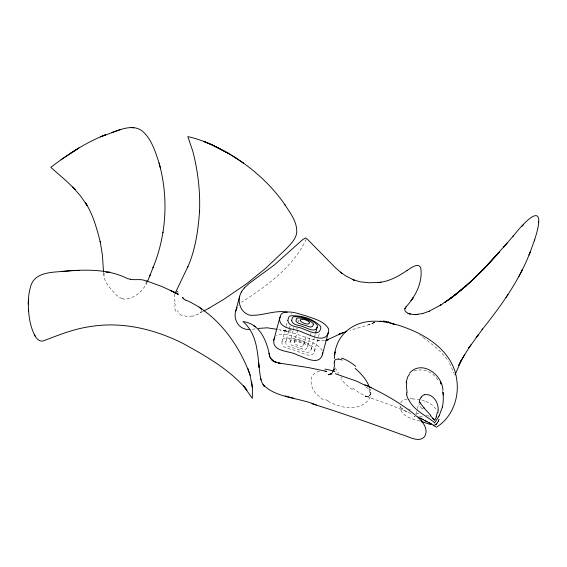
<?xml version="1.0" encoding="UTF-8"?>
<svg xmlns="http://www.w3.org/2000/svg" width="567" height="567" viewBox="0 0 567 567"><rect width="100%" height="100%" fill="white"/><g stroke="black" fill="none" stroke-linecap="round" stroke-linejoin="round"><path stroke-width="0.43" stroke-dasharray="2.83 2.13" d="M122.075 298.618C118.985 297.533 116.504 295.251 114.258 292.941C109.8 287.334 102.74 280.856 104.193 273.244M201.661 310.433C200.846 313.671 196.94 314.642 194.162 315.592M282.019 341.61C280.828 349.066 291.481 348.499 296.024 350.895C301.446 352.22 312.374 359.967 314.713 350.753A4.323 3.771 15 0 0 314.508 348.627C307.321 340.916 294.776 337.478 284.45 338.138A4.203 3.664 15 0 0 282.727 339.619L282.019 341.61L286.016 326.727M285.818 341.759C284.889 347.578 293.196 347.139 296.739 349.01C300.971 350.037 309.497 356.083 311.318 348.896A3.367 2.941 15 0 0 311.163 347.238C305.549 341.221 295.768 338.542 287.71 339.059A3.274 2.863 15 0 0 286.378 340.207L285.818 341.759L289.149 329.356M293.089 330.632L289.978 342.206L290.162 344.134L292.352 345.537L303.898 349.378L306.074 349.159L307.108 347.798L311.092 332.999M297.625 330.263L294.301 342.666C295.038 345.161 302.034 347.975 303.664 345.282L306.322 335.359M439.205 418.999L437.625 422.741L434.62 425.498M286.236 325.897L287.122 322.588M289.368 328.534L290.035 326.053M293.309 329.803L293.975 327.322M311.177 349.47L314.281 337.897M314.501 337.067L315.394 333.757M314.529 351.49L318.3 337.436M318.519 336.607L319.412 333.297M415.894 414.215L417.241 409.218M417.461 408.382L418.8 403.392M289.978 342.206L290.361 341.15A2.225 1.942 15 0 1 291.268 340.363C296.747 340.016 303.402 341.837 307.215 345.927A2.289 1.999 15 0 1 307.321 347.054M294.301 342.666L294.5 342.092A1.205 1.049 15 0 1 294.996 341.674C297.951 341.483 301.545 342.468 303.607 344.672A1.24 1.077 15 0 1 303.664 345.282M306.23 239.288C293.054 267.355 266.738 285.924 241.457 302.261M122.082 298.603A10.1 9.951 17.6 0 0 125.208 299.135C134.514 298.199 144.224 290.701 146.591 281.884M146.187 284.514L147.179 282.168M174.728 294.046L174.31 297.767L175.246 303.196M400.635 402.662L402.931 400.288L406.858 399.012M434.676 423.811L433.939 424.57M435.605 424.726L437.752 422.408L439.071 419.552L437.235 423.102A36.536 18.931 27.4 0 1 436.824 423.521L435.173 425.037M331.993 372.88L329.803 374.589L330.986 373.717M332.212 372.803L328.102 375.163L331.546 373.561L328.187 374.511L332.241 373.965L330.065 374.177L331.156 374.128M297.654 328.371L296.257 329.136M414.456 416.809L414.073 416.816L415.157 416.49M203.085 311.425L198.698 313.806M374.426 322.538L366.261 325.593L350.243 330.256M374.667 322.425L368.734 324.763L374.801 322.382L374.142 322.637M413.91 370.995L419.863 369.925A20.795 20.618 -82.6 0 1 433.131 374.56L436.243 377.693L438.766 381.315M373.703 322.765L374.943 322.368M373.816 322.68L374.418 322.524M192.234 316.046L186.437 316.386L182.184 315.061M319.59 371.243C306.074 373.476 310.447 391.889 320.029 396.702M291.147 330.426L285.095 330.752L278.298 329.661L280.963 330.221M255.079 328.931L250.635 329.448M324.494 340.724C309.759 341.447 296.718 332.227 282.316 330.455M409.991 398.665L412.166 398.615M317.563 340.498L319.497 340.781M419.665 416.412L424.385 417.114M352.568 388.048L360.088 393.328L366.183 396.312L365.354 396.057C366.303 397.949 370.62 394.958 369.542 395.872C371.548 392.343 368.302 388.969 365.97 386.864M286.505 331.199L283.762 330.667L289.276 331.886M365.694 396.163C370.598 398.856 371.64 392.109 369.975 388.884M419.842 421.083C411.869 418.864 400.281 416.249 400.018 406.043M425.774 414.966L426.767 415.278M427.249 415.441L429.446 416.32M366.473 396.432L392.647 405.844L410.862 413.52M425.93 401.344L431.671 404.647L436.725 409.7M327.932 401.358C337.507 405.731 348.436 410.147 358.925 406.284C366.069 404.377 375.148 395.582 368.727 388.296M407.014 411.798L401.897 408.453M291.126 313.65L291.658 313.969M419.708 335.125L420.303 335.508M422.068 336.678L422.642 337.082M423.223 337.485C432.465 344.587 442.175 351.696 448.674 361.555M402.846 409.367L402.258 408.828M422.982 409.083L422.174 408.375M297.675 319.696L298.88 321.744M449.574 363.022L454.018 373.419M322.283 350.654C317.747 343.29 308.32 341.291 300.751 338.414C293.238 336.479 285.229 332.758 277.405 334.998A6.272 5.472 15 0 0 276.377 335.558M335.388 367.848L336.181 369.535A21.929 10.171 46.9 0 0 338.605 373.547M175.855 305.322L175.968 305.691M103.57 272.947L103.626 275.356M328.194 400.897A37.273 23.594 22.1 0 1 324.154 398.792M323.332 399.714A27.918 17.35 22.5 0 1 319.427 397.106M342.185 377.955A28.166 13.353 46.6 0 1 341.277 376.871M352.405 389.621A32.163 15.5 46.5 0 1 340.682 378.834M410.352 409.863A30.434 9.171 3 0 1 406.978 408.594M401.897 408.991A31.674 13.884 -20.4 0 1 400.486 405.384M412.244 398.948A20.795 11.099 6.3 0 1 425.689 401.542M437.178 409.665A35.579 18.35 8.7 0 1 437.561 410.253M416.454 414.151A6.598 1.899 10.9 0 1 418.97 413.499M415.802 414.576A10.305 2.332 6.2 0 1 416.334 414.144M419.488 404.725A7.704 7.258 0.4 0 1 419.318 403.959M422.039 408.531A8.165 7.499 30.4 0 1 419.651 405.511M238.154 305.953A24.388 20.88 24.1 0 1 238.445 305.57M290.892 329.462A29.222 10.44 10.1 0 1 289.879 329.59M181.745 315.727A11.553 10.908 60.7 0 1 177.485 310.574M175.94 311.269A19.703 15.557 56.8 0 1 173.906 305.797M175.288 305.244A21.064 10.156 63.9 0 1 174.679 303.012M194.283 315.72A22.198 13.353 9 0 1 192.341 316.18M370.208 394.157L370.081 394.795L370.208 394.157M438.837 420.317L436.93 423.613L438.837 420.317M437.008 423.528L436.214 424.329L437.008 423.528M436.278 424.265L435.47 424.938L436.278 424.265"/><path stroke-width="0.85" d="M407.071 270.416C410.161 268.737 418.602 261.522 420.799 268.141C422.84 282.394 415.476 296.619 406.022 306.853L406.454 306.336L404.923 308.682L405.079 308.32C403.584 310.829 406.986 313.289 410.076 313.941L408.148 313.36L410.076 313.941M130.58 279.304A10.1 3.891 15.6 0 1 127.447 278.56C109.729 269.594 89.395 269.509 69.911 270.75C56.409 272.748 34.233 269.857 30.363 287.554C28.13 295.06 28.123 303.005 28.598 310.751C29.229 319.533 30.958 328.463 35.239 336.245C36.77 338.938 39.449 341.646 42.837 341.065C58.429 335.14 74.064 328.74 90.77 326.514C122.607 321.319 155.308 329.356 183.708 343.829C206.53 356.473 230.627 370.116 246.9 390.131L243.512 385.921L252.35 398.353L252.407 387.835L251.656 381.938M28.364 303.062L28.35 304.16L28.385 301.467M534.667 239.678L534.468 240.316C545.574 206.175 534.043 210.003 513 236.297M334.332 358.656L334.665 354.538M334.204 366.402L333.878 370.336L334.034 369.174L332.34 372.576M538.629 221.428L538.579 222.264M334.969 352.419C336.429 342.532 342.199 333.368 350.633 327.96C367.87 316.506 390.216 321.56 408.042 328.662C430.587 337.252 453.813 354.247 456.775 379.968C459.44 397.772 452.14 417.518 436.484 427.185L433.195 425.342M152.948 267.822C166.592 234.717 168.661 197.436 159.058 162.984C155.195 151.41 151.46 138.376 141.523 130.445C132.451 124.35 121.047 129.425 111.89 132.43M406.348 381.719L407.68 376.935L409.785 373.681M280.013 316.946L273.776 340.172C272.344 352.249 290.063 350.576 297.314 354.97C304.855 357.43 319.724 366.608 322.588 353.829A6.45 5.627 15 0 0 322.708 352.752M334.254 362.115L334.615 360.754A16.16 6.747 49.2 0 1 335.834 359.414L338.563 359.017M162.92 232.739L163.041 232.123M241.301 292.033L239.912 295.379L235.574 311.538C233.767 318.236 237.197 326.231 243.902 328.64A10.695 8.746 10.4 0 0 246.326 329.321L249.919 329.484M239.678 296.25C237.892 303.154 240.968 311.503 247.701 314.472A10.645 9.894 17.5 0 0 250.104 315.224C262.564 316.081 274.747 309.809 287.242 312.105M442.402 407.078L439.312 415.363M315.613 332.935L317.166 327.145M322.304 354.928L328.3 332.602M235.574 311.538L236.751 308.264A24.388 20.88 24.1 0 1 237.162 307.498M313.31 324.728L312.474 326.507L310.51 327.131L298.348 323.211L295.967 321.418L296.35 318.824A2.225 1.942 15 0 1 297.257 318.037C302.735 317.69 309.391 319.512 313.204 323.601A2.289 1.999 15 0 1 313.31 324.728M273.776 340.172L274.839 337.202M530.223 252.046L529.649 253.477L534.32 240.769M534.256 240.954L534.525 240.132M454.982 374.907L461.425 360.024L458.59 365.602L464.416 354.807M147.505 281.381L150.234 274.818M149.823 275.895L153.381 266.696M529.146 254.711C518.096 282.338 500.448 306.619 482.056 329.76L482.645 328.995L468.859 347.883L470.986 344.793M436.64 416.497L434.683 420.253L430.637 415.944M520.414 273.457L522.221 269.913L521.973 270.402M175.097 293.33L187.897 266.639L187.436 267.723C195.509 249.877 198.131 230.28 199.591 210.924L199.499 212.313C200.385 191.703 197.968 170.929 192.73 150.992L187.826 136.597C202.256 139.758 215.772 146.13 228.515 153.466L212.207 144.939L204.042 141.502L212.405 145.032L228.515 153.466M518.805 276.519L520.662 272.982M438.794 416.334L434.74 422.812C425.966 415.299 413.924 410.706 408.779 399.671M461.127 360.562L469.2 347.387M505.984 297.569L507.961 294.634M478.087 334.998L478.605 334.303L476.16 337.599M409.835 372.788C422.054 359.528 442.707 374.964 442.912 390.457M507.422 242.719L503.574 247.184L513.298 235.957M504.602 245.979L482.878 269.899L499.669 251.67C485.905 267.34 471.248 282.331 454.791 295.201L470.901 281.501L489.328 263.152C477.06 276.186 463.962 288.511 449.532 299.135L466.414 285.591L464.323 287.334M521.846 226.453L523.596 224.61M244.179 287.93L249.7 283.046L274.463 264.853L302.643 239.664L305.663 237.849L306.35 238.664M450.942 298.079L444.67 302.53L458.186 292.487M120.899 129.404L100.465 136.86L105.859 134.655C85.83 142.395 67.785 154.401 50.782 167.343L66.786 181.362L75.142 189.491L72.81 187.082L80.471 195.927L87.077 205.36L85.334 202.646L86.397 204.297M452.459 296.995L440.183 305.422L441.169 304.812L428.666 311.453L429.184 311.24L422.365 313.636L422.72 313.523L415.179 314.642L417.893 314.501L413.3 314.515L409.792 313.856M61.059 159.724L78.933 147.973L70.443 153.288M407.141 270.374C398.325 276.519 388.48 281.82 377.565 282.621L381.088 282.146M203.851 311L208.869 308.221M208.45 308.476L223.441 299.567L246.787 283.613L265.526 268.418L286.647 248.431C290.963 243.753 296.279 238.7 296.768 231.953C297.094 221.52 290.013 212.675 284.648 204.389M175.274 293.451L176.528 293.352L178.399 294.294L170.093 290.261L177.847 294.025M341.001 333.403L338.563 334.424L346.841 331.319M343.418 332.46L325.685 340.491M434.173 425.555L415.271 415.526M424.676 394.752C430.573 393.562 435.747 398.714 437.32 404.016A16.705 16.379 -31.2 0 1 437.944 412.436M105.916 272.181L109.792 272.125M379.309 321.489L381.074 321.241L379.727 321.404M258.332 328.442L267.177 327.804L276.972 329.356M380.641 321.298L386.552 321.567L383.405 321.12L388.983 322.339L387.984 322.013L393.647 324.168L392.194 323.58M61.279 271.451L69.911 270.75M379.309 282.416L369.408 282.77L360.102 281.834L352.667 279.545L354.191 280.176L345.913 275.994L340.42 272.167L341.844 273.259L335.416 267.744L307.08 238.87M79.182 270.374L79.571 270.36L69.521 270.785M131.615 127.596L133.876 127.71L131.126 127.568M382.215 321.638L379.387 321.361M325.011 371.307L326.762 371.576M130.552 279.226C135.719 280.509 141.686 278.269 146.286 281.275M326.592 371.385L308.413 367.558L278.199 362.944L280.53 363.461L274.258 361.569L271.458 359.528L272.862 360.754L270.005 357.082L270.75 358.649M316.301 405.051C299.518 397.552 275.987 398.261 262.968 384.511L264.279 386.276L261.812 382.286L260.43 377.608M285.236 395.908L293.997 398.381M421.09 421.451L430.771 424.591M335.331 373.738L356.721 381.194L365.871 385.73M312.013 403.711C342.092 413.166 371.832 423.634 401.422 434.506C408.013 435.895 418.326 443.316 424.428 436.796C428.971 430.197 423.251 421.749 417.914 417.489M146.18 280.778L162.346 286.711L177.117 293.557M393.753 324.225L394.866 324.671M364.9 384.717C382.456 392.931 399.65 402.357 414.732 414.626M371.35 387.764L366.771 385.574M430.963 423.691L431.381 423.896M430.126 423.266L428.85 422.613M270.005 357.082L269.701 356.168C266.88 341.299 260.288 323.714 242.974 321.56C260.118 336.38 256.858 360.024 260.997 379.975M423.166 419.686L420.069 418.077M424.938 420.601L427.128 421.728M186.054 300.127C216.877 313.891 238.913 343.999 250.09 375.085L252.393 387.743M236.148 158.179L228.111 153.218C250.671 166.379 270.828 183.984 285.57 205.651M253.768 325.706L255.575 326.861M235.631 157.846L243.356 163.069L242.719 162.637M183.722 298.504L182.269 297.335M432.841 418.326L433.365 418.751M199.378 307.002L201.413 309.228M355.176 368.38C361.264 373.66 366.884 379.961 369.606 387.672M419.764 402.357L424.322 408.311M423.733 407.638L430.849 415.54M422.578 422.507L421.083 420.693M86.021 203.716C93.442 215.403 96.865 229.118 100.402 242.343L100.189 241.315L102.421 255.313L103.541 272.181M419.814 402.485L420.367 403.47M34.254 334.367L35.239 336.245M247.793 368.238L250.16 375.29M268.857 353.213L269.701 356.168M160.496 168.505L159.058 162.984M334.636 365.722L334.402 364.73A16.152 6.769 49.7 0 1 334.282 362.143M406.929 394.157L406.617 392.591M443.245 392.938L443.444 395.001L443.245 392.718M258.928 366.679L258.559 362.37L258.999 367.529M28.513 309.44L28.641 311.389M324.983 369.131A32.454 12.687 22.7 0 1 334.998 371.498M341.426 358.103A30.93 14.664 47.8 0 1 355.764 366.36M338.563 359.01A21.744 8.675 45.7 0 1 342.227 360.08M433.216 418.765A16.705 6.634 6.1 0 1 434.301 419.828M408.516 399.799A30.434 28.981 -25.7 0 1 406.468 394.285M407.127 392.421A31.674 27.039 -73.9 0 1 406.695 382.824M406.178 382.81A25.699 22.248 -71.9 0 1 406.319 381.719M442.629 391.641A35.579 35.416 -71.3 0 1 442.31 407.056M439.347 415.377A36.536 35.919 -73.7 0 1 438.823 416.348M437.355 412.308A20.157 19.235 81.7 0 1 436.186 416.291M421.238 397.176A6.598 6.365 0 0 1 424.619 394.589M421.175 397.134A10.305 9.674 -10.6 0 0 419.452 400.89A7.704 7.258 0.4 0 0 419.304 401.904M241.393 292.069A24.572 21.574 0 0 1 244.306 288.022M176.918 291.877A21.355 5.245 58.6 0 1 177.882 291.665M185.735 300.297A9.185 2.764 29.2 0 1 183.198 298.476M182.51 297.682A18.47 1.07 37.4 0 1 183.12 298.114M279.496 319.49C280.778 330.122 296.024 328.265 303.31 332.645C310.603 335.047 325.855 344.318 328.577 331.504A6.45 5.627 15 0 0 328.272 328.328C323.743 320.965 314.309 318.966 306.747 316.088C299.234 314.153 291.218 310.433 283.394 312.672A6.272 5.472 15 0 0 280.828 314.876L279.496 319.49M287.83 320.383C288.688 327.506 298.901 326.259 303.777 329.193C308.661 330.802 318.888 337.011 320.709 328.428A4.323 3.771 15 0 0 320.504 326.301C313.31 318.59 300.765 315.153 290.439 315.812A4.203 3.664 15 0 0 288.723 317.293L287.83 320.383M291.672 320.291C292.338 325.848 300.304 324.877 304.11 327.166C307.916 328.421 315.89 333.268 317.314 326.571A3.367 2.941 15 0 0 317.151 324.912C311.545 318.895 301.757 316.216 293.706 316.733A3.274 2.863 15 0 0 292.366 317.889L291.672 320.291M300.241 320.653C301.722 322.666 307.916 325.749 309.653 322.956A1.24 1.077 15 0 0 309.596 322.354C307.534 320.142 303.94 319.157 300.985 319.349A1.205 1.049 15 0 0 300.496 319.767L300.241 320.653M28.385 301.687L28.357 302.898L28.435 299.936L28.385 301.687M335.019 352.043L334.643 354.729L335.019 352.043M529.734 253.265L529.061 254.923L529.734 253.265M411.465 300.12L411.075 300.666L413.237 297.625L411.465 300.12M328.548 339.52L326.84 340.157L328.548 339.52M276.32 362.398L274.258 361.569L276.32 362.398M274.378 361.626L272.741 360.662L274.378 361.626M441.119 383.88L440.261 381.782L441.119 383.902"/></g></svg>
